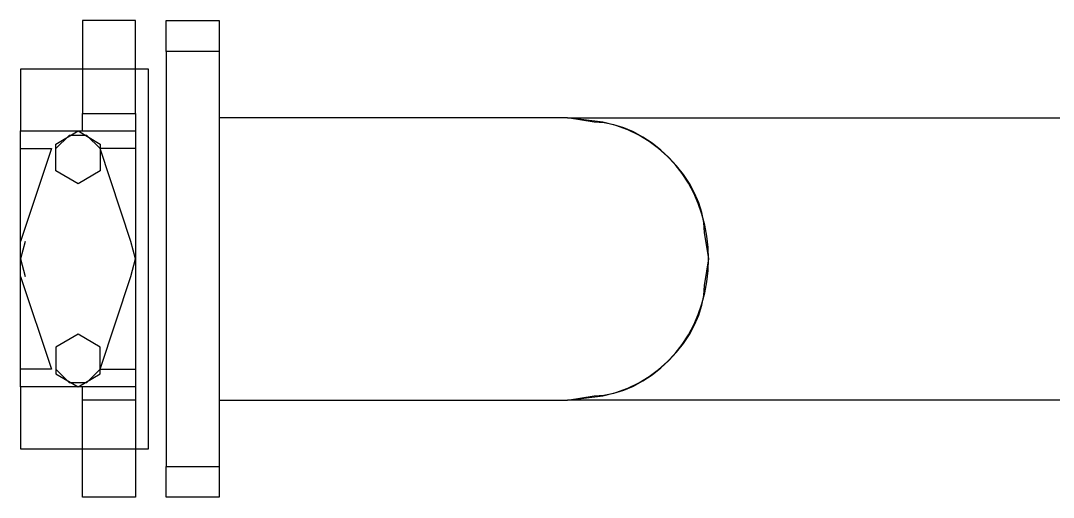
# Model space of a CAD drawing. Header units: metres. Extents: x 530797 to 531186, y 2675944 to 2676144.
# Drawn here: x 531159.5327 to 531159.8565, y 2676012.0289 to 2676012.1783 of the extents above; entities that cross this region are included whole.
import ezdxf

# ---------------------------------------------------------------- set-up
doc = ezdxf.new("R2010")
doc.units = ezdxf.units.M
doc.layers.add('IDT', color=7, linetype='Continuous')

# ---------------------------------------------------------------- blocks, each defined once
blk = doc.blocks.new('IDT')
at = {"layer": 'IDT', "color": 0, "lineweight": 25}
for p, q in [((16.5523, 14.63409), (16.5689, 14.63409)), ((16.5523, 14.62441), (16.5523, 14.63409)), ((16.5689, 14.63409), (16.5689, 14.62441)), ((16.57858, 14.61888), (16.57858, 14.63409)), ((16.57858, 14.63409), (16.59518, 14.63409)), ((16.59518, 14.63409), (16.59518, 14.61888)), ((16.5689, 14.62441), (16.5523, 14.62441)), ((16.5523, 14.4944), (16.5523, 14.62441)), ((16.5689, 14.4944), (16.5689, 14.62441)), ((16.57858, 14.61888), (16.57443, 14.61888)), ((16.57443, 14.61888), (16.57443, 14.49993)), ((16.57858, 14.60366), (16.57858, 14.61888)), ((16.59518, 14.61888), (16.57858, 14.61888)), ((16.61455, 14.61888), (16.59518, 14.61888)), ((16.59518, 14.61888), (16.59518, 14.60366)), ((16.61455, 14.59951), (16.61455, 14.61888)), ((16.25769, 14.60366), (16.44304, 14.60366)), ((16.44304, 14.60366), (16.43197, 14.60228)), ((16.44304, 14.60366), (16.43474, 14.60228)), ((16.5523, 14.60366), (16.44304, 14.60366)), ((16.57858, 14.59951), (16.57858, 14.60366)), ((16.57858, 14.60366), (16.59518, 14.60366)), ((16.59518, 14.60366), (16.59518, 14.59951)), ((16.57858, 14.59398), (16.57858, 14.59951)), ((16.57858, 14.59951), (16.61455, 14.59951)), ((16.59656, 14.59951), (16.58965, 14.59537)), ((16.5938, 14.59813), (16.58965, 14.59398)), ((16.59933, 14.59813), (16.5938, 14.59813)), ((16.60348, 14.59537), (16.59656, 14.59951)), ((16.60348, 14.59398), (16.59933, 14.59813)), ((16.61455, 14.59951), (16.61455, 14.59398)), ((16.57858, 14.5594), (16.57858, 14.59398)), ((16.58965, 14.59398), (16.57858, 14.59398)), ((16.58965, 14.59398), (16.57997, 14.56494)), ((16.58965, 14.59537), (16.58965, 14.58707)), ((16.60348, 14.58707), (16.60348, 14.59537)), ((16.61455, 14.56494), (16.60486, 14.59398)), ((16.60486, 14.59398), (16.61455, 14.59398)), ((16.61455, 14.59398), (16.61455, 14.5594)), ((16.58965, 14.58707), (16.59656, 14.58292)), ((16.59656, 14.58292), (16.60348, 14.58707)), ((16.40016, 14.5677), (16.39877, 14.5594)), ((16.57997, 14.56494), (16.57858, 14.5594)), ((16.61455, 14.5594), (16.61316, 14.56494)), ((16.39877, 14.5594), (16.40016, 14.5511)), ((16.57858, 14.52482), (16.57858, 14.5594)), ((16.57858, 14.5594), (16.57997, 14.55387)), ((16.61316, 14.55387), (16.61455, 14.5594)), ((16.61455, 14.5594), (16.61455, 14.52482)), ((16.57997, 14.55387), (16.58965, 14.52482)), ((16.60486, 14.52482), (16.61455, 14.55387)), ((16.58965, 14.53174), (16.59656, 14.53589)), ((16.59656, 14.53589), (16.60348, 14.53174)), ((16.58965, 14.52344), (16.58965, 14.53174)), ((16.60348, 14.53174), (16.60348, 14.52344)), ((16.57858, 14.51929), (16.57858, 14.52482)), ((16.57858, 14.52482), (16.58965, 14.52482)), ((16.58965, 14.52482), (16.5938, 14.52068)), ((16.59656, 14.51929), (16.58965, 14.52344)), ((16.60348, 14.52344), (16.59656, 14.51929)), ((16.59933, 14.52068), (16.60348, 14.52482)), ((16.61455, 14.52482), (16.60486, 14.52482)), ((16.61455, 14.52482), (16.61455, 14.51929)), ((16.5938, 14.52068), (16.59933, 14.52068)), ((16.43197, 14.51653), (16.44304, 14.51514)), ((16.43474, 14.51653), (16.44304, 14.51514)), ((16.61455, 14.51929), (16.57858, 14.51929)), ((16.57858, 14.51376), (16.57858, 14.51929)), ((16.59518, 14.51929), (16.59518, 14.51376)), ((16.61455, 14.49993), (16.61455, 14.51929)), ((16.35313, 14.51514), (16.28259, 14.51514)), ((16.44304, 14.51514), (16.35313, 14.51514)), ((16.41537, 14.51514), (16.35313, 14.51514)), ((16.44304, 14.51514), (16.5523, 14.51514)), ((16.59518, 14.51376), (16.57858, 14.51376)), ((16.57858, 14.51376), (16.57858, 14.49993)), ((16.59518, 14.49993), (16.59518, 14.51376)), ((16.57443, 14.49993), (16.57858, 14.49993)), ((16.57858, 14.49993), (16.59518, 14.49993)), ((16.57858, 14.49993), (16.57858, 14.48471)), ((16.59518, 14.48471), (16.59518, 14.49993)), ((16.59518, 14.49993), (16.61455, 14.49993)), ((16.5523, 14.4944), (16.5689, 14.4944)), ((16.5523, 14.48471), (16.5523, 14.4944)), ((16.5689, 14.4944), (16.5689, 14.48471)), ((16.5689, 14.48471), (16.5523, 14.48471)), ((16.57858, 14.48471), (16.59518, 14.48471))]:
    blk.add_line(p, q, dxfattribs=at)
for points in [[(16.43197, 14.60228), (16.3878, 14.59262), (16.3878, 14.52618), (16.43197, 14.51653)], [(16.43474, 14.60228), (16.41825, 14.6023), (16.40013, 14.58419), (16.40016, 14.5677)], [(16.40016, 14.5511), (16.40016, 14.5346), (16.41823, 14.5165), (16.43474, 14.51653)]]:
    blk.add_open_spline(points, degree=3, dxfattribs=at)

msp = doc.modelspace()

# ---------------------------------------------------------------- block references
at = {"layer": 'IDT', "color": 8, "rotation": 180}
msp.add_blockref('IDT', (531176.14728, 2676026.66297), dxfattribs=at)

doc.saveas('drawing.dxf')
